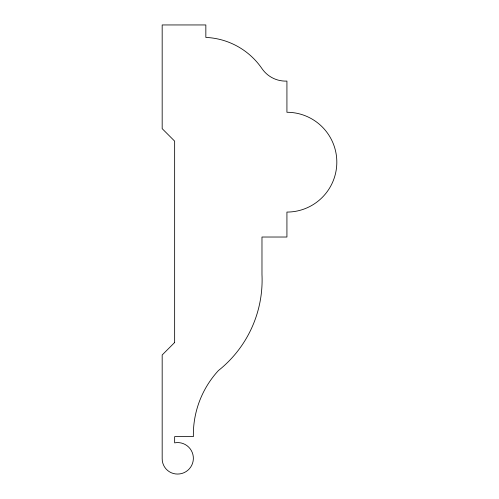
<?xml version="1.0" encoding="UTF-8"?>
<svg xmlns="http://www.w3.org/2000/svg" width="499" height="499" viewBox="0 0 499 499"><rect width="100%" height="100%" fill="white"/><g stroke="black" fill="none" stroke-linecap="round" stroke-linejoin="round"><path stroke-width="0.75" d="M174.65 342.501L162.175 354.976L162.175 458.687A15.263 15.263 0 0 0 177.769 474.05A15.737 15.737 0 0 0 193.288 456.747A15.737 15.737 0 0 0 174.65 442.863L174.65 436.625L193.363 436.625A94.829 94.829 0 0 1 218.406 370.576A115.706 115.706 0 0 0 261.975 274.45L261.975 237.025L286.925 237.025L286.925 212.075A49.9 49.9 0 0 0 336.825 162.175A49.9 49.9 0 0 0 286.925 112.275L286.925 81.088A28.717 28.717 0 0 1 261.975 68.612A71.8 71.8 0 0 0 205.838 37.425L205.838 24.95L162.175 24.95L162.175 128.661L174.65 141.136L174.65 342.501"/></g></svg>
